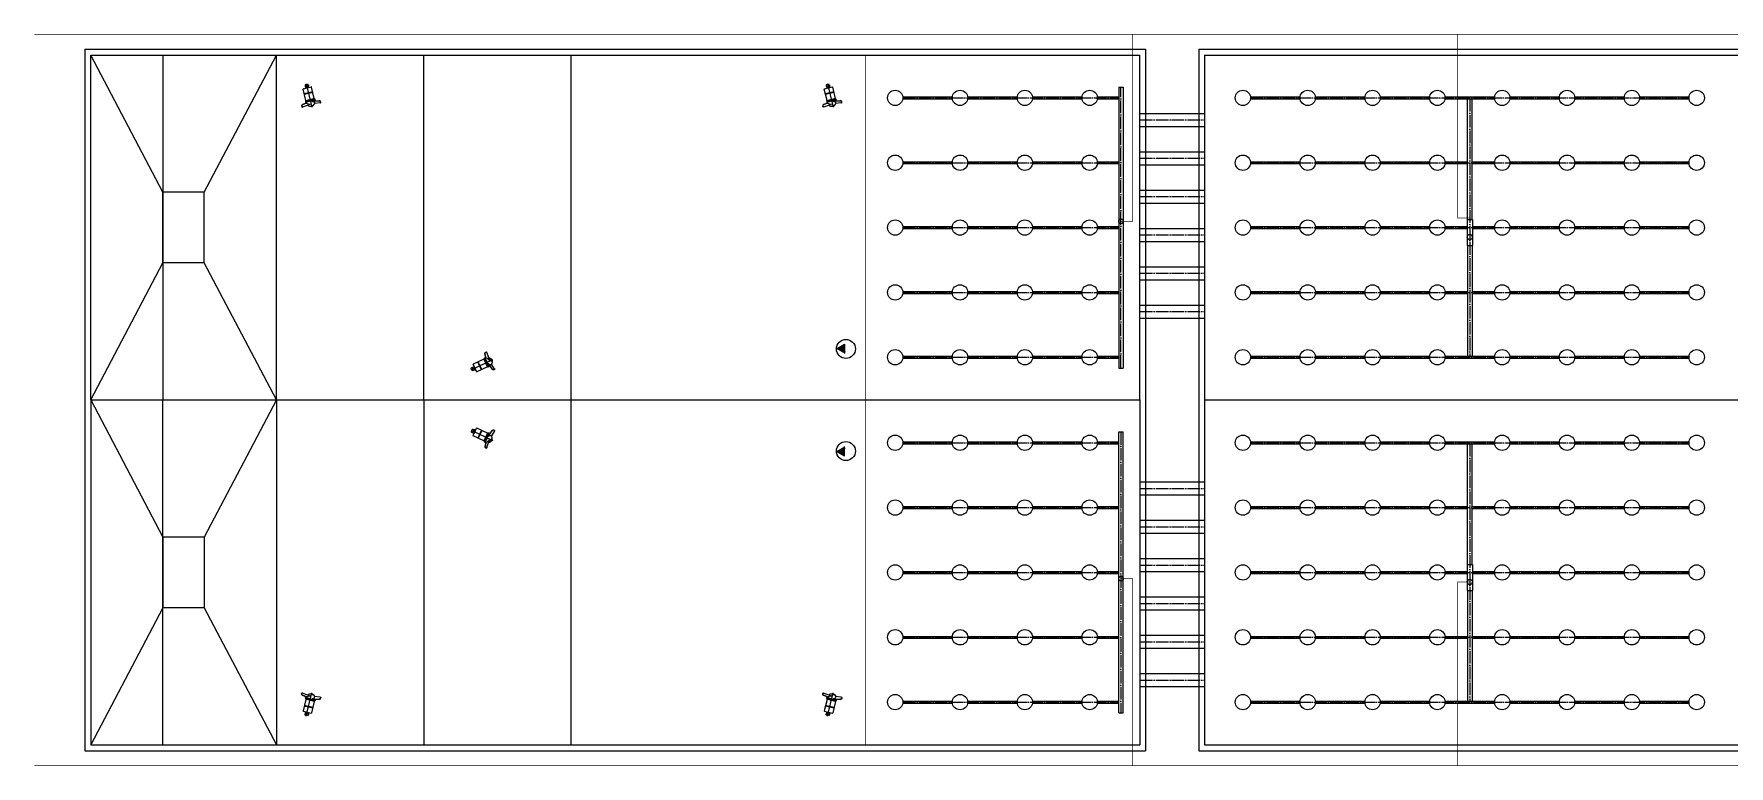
# Model space of a CAD drawing. Extents: x 151310 to 250336, y -70311 to -4848.
# Drawn here: x 151337 to 180101, y -38178 to -25759 of the extents above; entities that cross this region are included whole.
import ezdxf

# ---------------------------------------------------------------- set-up
doc = ezdxf.new("R2010")
doc.units = 0
doc.header["$LTSCALE"] = 300
doc.header["$MEASUREMENT"] = 0
doc.linetypes.add('ACAD_ISO04W100', pattern=[30, 24, -3, 0, -3])
for name, color, linetype in [('1', 7, 'CONTINUOUS'), ('Pipes', 1, 'CONTINUOUS'), ('Трубы', 1, 'CONTINUOUS')]:
    doc.layers.add(name, color=color, linetype=linetype)
doc.layers.add('А0', color=7, linetype='CONTINUOUS', lineweight=40, true_color=0x00befa)
doc.layers.add('воздух', color=140, linetype='CONTINUOUS', lineweight=15)

# ---------------------------------------------------------------- blocks, each defined once
blk = doc.blocks.new('_мешалка')
at = {"layer": '1', "color": 124}
for p, q in [((10, 107), (-200, -1028)), ((101, -19), (-101, 19)), ((-639, -804), (-637, -789)), ((-367, -735), (-569, -728)), ((-367, -745), (-568, -738)), ((-146, -736), (-382, -692)), ((-365, -674), (81, -756)), ((-351, -651), (-355, -653)), ((-351, -651), (79, -730)), ((77, -730), (-351, -651)), ((82, -700), (-345, -621)), ((-336, -623), (-232, -60)), ((133, -391), (-279, -315)), ((137, -371), (-276, -295)), ((-214, -49), (-25, -84)), ((-146, -736), (91, -780)), ((-142, -715), (81, -756)), ((-92, -34), (-99, -70)), ((-68, -763), (-72, -772)), ((-72, -772), (248, -889)), ((-68, -763), (252, -879)), ((-28, -83), (168, -119)), ((55, -61), (48, -97)), ((76, -699), (180, -136)), ((76, -729), (80, -733)), ((84, -703), (79, -730)), ((84, -703), (79, -730)), ((84, -703), (82, -700)), ((-609, -835), (-620, -842)), ((-594, -832), (-210, -867)), ((-280, -938), (-94, -972)), ((-210, -867), (-209, -859)), ((-173, -986), (-210, -979)), ((238, -986), (-1, -915)), ((252, -994), (260, -1005)), ((291, -976), (294, -961))]:
    blk.add_line(p, q, dxfattribs=at)
at = {"layer": '1', "color": 124, "linetype": 'Continuous'}
for p, q in [((-353, -648), (-348, -623)), ((-353, -648), (-348, -623)), ((-351, -651), (-353, -648)), ((-351, -651), (-353, -648)), ((-345, -621), (-348, -623)), ((-99, -70), (-99, -70))]:
    blk.add_line(p, q, dxfattribs=at)
at = {"layer": '1', "color": 124}
blk.add_lwpolyline([(-74, 64), (-92, -34, 0.414214), (-72, -63), (26, -81, 0.414214), (55, -61), (73, 37, 0.414214), (53, 66), (-45, 84, 0.414214)], format="xyb", close=True, dxfattribs=at)
for centre, radius, start, end in [((-600, -811), 40, 169.5398, 229.24865), ((-563, -803), 75, 94.5398, 169.5398), ((-562, -813), 75, 94.5398, 194.54066), ((-347, -688), 35.7, 103.15617, 187.82912), ((43, -718), 411, 176.76937, 183.69061), ((43, -718), 411, 173.7885, 176.76937), ((-108, -554), 322, 216.37399, 251.63975), ((-316, -652), 411, 337.2951, 342.31023), ((-316, -652), 411, 342.31023, 345.2911), ((60, -763), 35.5, 331.18759, 55.9107), ((-623, -838), 5, 229.24865, 300.36701), ((-596, -857), 25, 83.51362, 120.36701), ((-144, -774), 215, 201.96835, 252.22107), ((-166, -757), 229, 268.29395, 315.96858), ((232, -1010), 25, 38.71259, 75.56598), ((216, -956), 75, 324.53894, 64.5398), ((220, -947), 75, 349.5398, 64.5398), ((264, -1002), 5, 218.71259, 289.83095), ((252, -969), 40, 289.83095, 349.5398)]:
    blk.add_arc(centre, radius, start, end, dxfattribs=at)
at = {"layer": '1', "color": 124, "linetype": 'Continuous'}
for centre, start, end in [((-218, -63), 77.10173, 167.03972), ((165, -134), 352.03988, 79.5398)]:
    blk.add_arc(centre, 15, start, end, dxfattribs=at)
at = {"layer": '1', "color": 124}
blk.add_open_spline([(-72, -772), (-61, -782), (-38, -799), (-9, -815), (5, -845), (9, -874), (6, -899), (1, -911), (-1, -916)], degree=3, knots=[0, 0, 0, 0, 18.339493, 33.175611, 44.600606, 57.620778, 67.720748, 74.27857, 74.27857, 74.27857, 74.27857], dxfattribs=at)

msp = doc.modelspace()

# ---------------------------------------------------------------- hatches: boundary and pattern name
at = {"layer": '1', "ltscale": 0.3}
h = msp.add_hatch(color=124, dxfattribs=at)
h.dxf.hatch_style = 1
h.paths.add_polyline_path([(164954.4, -31102.7), (165093.7, -31023.6), (165093.7, -31180.7)])
h = msp.add_hatch(color=124, dxfattribs=at)
h.dxf.hatch_style = 1
h.paths.add_polyline_path([(164954.4, -32834.1), (165093.7, -32913.2), (165093.7, -32756.1)])

# ---------------------------------------------------------------- linework, layer by layer
at = {"layer": '1', "ltscale": 0.4}
for p, q in [((152201.5, -26018.4), (152201.5, -37918.4)), ((152201.5, -26018.4), (170201.5, -26018.4)), ((152301.5, -26118.4), (170101.5, -26118.4)), ((152301.5, -31968.4), (152301.5, -26118.4)), ((153526.5, -28443.4), (152301.5, -26118.4)), ((154226.5, -28443.4), (155451.5, -26118.4)), ((155451.5, -31968.4), (155451.5, -26118.4)), ((170101.5, -31968.4), (170101.5, -26118.4)), ((170201.5, -26018.4), (170201.5, -37918.4)), ((171104.3, -26018.4), (171104.3, -37918.4)), ((171104.3, -26018.4), (189104.3, -26018.4)), ((171201.5, -26118.4), (171201.5, -31968.4)), ((171201.5, -26118.4), (189001.5, -26118.4)), ((154226.5, -28443.4), (153526.5, -28443.4)), ((153526.5, -29643.4), (153526.5, -28443.4)), ((154226.5, -29643.4), (154226.5, -28443.4)), ((152301.5, -31968.4), (153526.5, -29643.4)), ((154226.5, -29643.4), (153526.5, -29643.4)), ((155451.5, -31968.4), (154226.5, -29643.4)), ((152301.5, -31968.4), (170101.5, -31968.4)), ((152301.5, -31968.4), (152301.5, -37818.4)), ((152301.5, -31968.4), (153526.5, -34293.4)), ((155451.5, -31968.4), (154226.5, -34293.4)), ((155451.5, -31968.4), (155451.5, -37818.4)), ((170101.5, -31968.4), (170101.5, -37818.4)), ((171201.5, -31968.4), (171201.5, -37818.4)), ((171201.5, -31968.4), (189001.5, -31968.4)), ((154226.5, -34293.4), (153526.5, -34293.4)), ((153526.5, -34293.4), (153526.5, -35493.4)), ((154226.5, -34293.4), (154226.5, -35493.4)), ((153526.5, -35493.4), (152301.5, -37818.4)), ((154226.5, -35493.4), (153526.5, -35493.4)), ((154226.5, -35493.4), (155451.5, -37818.4)), ((152201.5, -37918.4), (170201.5, -37918.4)), ((152301.5, -37818.4), (170101.5, -37818.4)), ((171104.3, -37918.4), (189104.3, -37918.4)), ((171201.5, -37818.4), (189001.5, -37818.4))]:
    msp.add_line(p, q, dxfattribs=at)
at = {"layer": '1', "color": 3, "ltscale": 0.4}
for p, q in [((153526.5, -26118.4), (153526.5, -31968.4)), ((157951.5, -31968.4), (157951.5, -26118.4)), ((153526.5, -37818.4), (153526.5, -31968.4)), ((157951.5, -31968.4), (157951.5, -37818.4))]:
    msp.add_line(p, q, dxfattribs=at)
at = {"layer": '1', "color": 6, "ltscale": 0.4}
for p, q in [((160451.5, -31968.4), (160451.5, -26118.4)), ((160451.5, -37818.4), (160451.5, -31968.4))]:
    msp.add_line(p, q, dxfattribs=at)
at = {"layer": '1', "color": 124}
for p, q in [((164954.4, -31102.7), (165093.7, -31023.6)), ((165008.2, -31102.5), (165101.1, -31154.5)), ((165008.2, -32834.3), (165101.1, -32782.3)), ((164954.4, -32834.1), (165093.7, -32913.2))]:
    msp.add_line(p, q, dxfattribs=at)
at = {"layer": '1', "color": 124, "ltscale": 0.3}
for p, q in [((165093.7, -31023.6), (165093.7, -31180.7)), ((165093.7, -32913.2), (165093.7, -32756.1))]:
    msp.add_line(p, q, dxfattribs=at)
at = {"layer": '1', "ltscale": 0.4, "const_width": 10}
for points in [[(165451.5, -31968.4), (165451.5, -26118.4)], [(165451.5, -31968.4), (165451.5, -37818.4)]]:
    msp.add_lwpolyline(points, dxfattribs=at)
at = {"layer": '1', "color": 124}
for centre in [(165115.7, -31102), (165115.7, -32834.8)]:
    msp.add_circle(centre, 161.3, dxfattribs=at)
at = {"layer": 'Pipes', "ltscale": 0.4}
for p, q in [((170101.5, -27108.4), (171201.5, -27108.4)), ((170101.5, -27328.4), (171201.5, -27328.4)), ((170101.5, -27758.4), (171201.5, -27758.4)), ((170101.5, -27978.4), (171201.5, -27978.4)), ((170101.5, -28408.4), (171201.5, -28408.4)), ((170101.5, -28628.4), (171201.5, -28628.4)), ((170101.5, -29058.4), (171201.5, -29058.4)), ((170101.5, -29278.4), (171201.5, -29278.4)), ((170101.5, -29708.4), (171201.5, -29708.4)), ((170101.5, -29928.4), (171201.5, -29928.4)), ((170101.5, -30358.4), (171201.5, -30358.4)), ((170101.5, -30578.4), (171201.5, -30578.4)), ((170101.5, -33358.4), (171201.5, -33358.4)), ((170101.5, -33578.4), (171201.5, -33578.4)), ((170101.5, -34008.4), (171201.5, -34008.4)), ((170101.5, -34228.4), (171201.5, -34228.4)), ((170101.5, -34658.4), (171201.5, -34658.4)), ((170101.5, -34878.4), (171201.5, -34878.4)), ((170101.5, -35308.4), (171201.5, -35308.4)), ((170101.5, -35528.4), (171201.5, -35528.4)), ((170101.5, -35958.4), (171201.5, -35958.4)), ((170101.5, -36178.4), (171201.5, -36178.4)), ((170101.5, -36608.4), (171201.5, -36608.4)), ((170101.5, -36828.4), (171201.5, -36828.4))]:
    msp.add_line(p, q, dxfattribs=at)
at = {"layer": 'А0', "ltscale": 0.4, "const_width": 10}
for points in [[(201495.3, -25764), (151341.8, -25764)], [(169782.5, -28938.8), (169980.1, -28938.8), (169980.1, -25764)], [(175701.5, -28882.6), (175494.3, -28882.6), (175494.3, -25764)], [(169782.5, -34998), (169980.1, -34998), (169980.1, -38172.8)], [(175701.5, -35054.2), (175494.3, -35054.2), (175494.3, -38172.8)], [(201495.3, -38172.8), (151341.8, -38172.8)]]:
    msp.add_lwpolyline(points, dxfattribs=at)
at = {"layer": 'воздух', "ltscale": 0.4}
for p, q in [((169744.5, -26660.5), (169744.5, -31426.3)), ((169744.5, -26660.5), (169820.5, -26660.5)), ((169820.5, -26660.5), (169820.5, -31426.3)), ((166080.5, -26827.4), (166922.5, -26827.4)), ((166080.5, -26859.4), (166922.5, -26859.4)), ((167180.5, -26827.4), (168022.5, -26827.4)), ((167180.5, -26859.4), (168022.5, -26859.4)), ((168280.5, -26827.4), (169122.5, -26827.4)), ((168280.5, -26859.4), (169122.5, -26859.4)), ((169380.5, -26827.4), (169744.5, -26827.4)), ((169380.5, -26859.4), (169744.5, -26859.4)), ((171980.5, -26827.4), (172822.5, -26827.4)), ((171980.5, -26859.4), (172822.5, -26859.4)), ((173080.5, -26827.4), (173922.5, -26827.4)), ((173080.5, -26859.4), (173922.5, -26859.4)), ((174180.5, -26827.4), (175022.5, -26827.4)), ((174180.5, -26859.4), (175022.5, -26859.4)), ((175280.5, -26827.4), (176122.5, -26827.4)), ((175280.5, -26859.4), (176122.5, -26859.4)), ((175663.5, -28909.1), (175663.5, -26859.4)), ((175739.5, -28909.1), (175739.5, -26859.4)), ((176380.5, -26827.4), (177222.5, -26827.4)), ((176380.5, -26859.4), (177222.5, -26859.4)), ((177480.5, -26827.4), (178322.5, -26827.4)), ((177480.5, -26859.4), (178322.5, -26859.4)), ((178580.5, -26827.4), (179422.5, -26827.4)), ((178580.5, -26859.4), (179422.5, -26859.4)), ((166080.5, -27927.4), (166922.5, -27927.4)), ((166080.5, -27959.4), (166922.5, -27959.4)), ((167180.5, -27927.4), (168022.5, -27927.4)), ((167180.5, -27959.4), (168022.5, -27959.4)), ((168280.5, -27927.4), (169122.5, -27927.4)), ((168280.5, -27959.4), (169122.5, -27959.4)), ((169380.5, -27927.4), (169744.5, -27927.4)), ((169380.5, -27959.4), (169744.5, -27959.4)), ((171980.5, -27927.4), (172822.5, -27927.4)), ((171980.5, -27959.4), (172822.5, -27959.4)), ((173080.5, -27927.4), (173922.5, -27927.4)), ((173080.5, -27959.4), (173922.5, -27959.4)), ((174180.5, -27927.4), (175022.5, -27927.4)), ((174180.5, -27959.4), (175022.5, -27959.4)), ((175280.5, -27927.4), (175663.5, -27927.4)), ((175280.5, -27959.4), (175663.5, -27959.4)), ((175739.5, -27927.4), (176122.5, -27927.4)), ((175739.5, -27959.4), (176122.5, -27959.4)), ((176380.5, -27927.4), (177222.5, -27927.4)), ((176380.5, -27959.4), (177222.5, -27959.4)), ((177480.5, -27927.4), (178322.5, -27927.4)), ((177480.5, -27959.4), (178322.5, -27959.4)), ((178580.5, -27927.4), (179422.5, -27927.4)), ((178580.5, -27959.4), (179422.5, -27959.4)), ((166080.5, -29027.4), (166922.5, -29027.4)), ((167180.5, -29027.4), (168022.5, -29027.4)), ((168280.5, -29027.4), (169122.5, -29027.4)), ((169380.5, -29027.4), (169744.5, -29027.4)), ((171980.5, -29027.4), (172822.5, -29027.4)), ((173080.5, -29027.4), (173922.5, -29027.4)), ((174180.5, -29027.4), (175022.5, -29027.4)), ((175280.5, -29027.4), (175656.5, -29027.4)), ((175656.5, -28909.1), (175656.5, -29348.2)), ((175656.5, -28909.1), (175746.5, -28909.1)), ((175746.5, -28909.1), (175746.5, -29348.2)), ((175746.5, -29027.4), (176122.5, -29027.4)), ((176380.5, -29027.4), (177222.5, -29027.4)), ((177480.5, -29027.4), (178322.5, -29027.4)), ((178580.5, -29027.4), (179422.5, -29027.4)), ((166080.5, -29059.4), (166922.5, -29059.4)), ((167180.5, -29059.4), (168022.5, -29059.4)), ((168280.5, -29059.4), (169122.5, -29059.4)), ((169380.5, -29059.4), (169744.5, -29059.4)), ((171980.5, -29059.4), (172822.5, -29059.4)), ((173080.5, -29059.4), (173922.5, -29059.4)), ((174180.5, -29059.4), (175022.5, -29059.4)), ((175280.5, -29059.4), (175656.5, -29059.4)), ((175746.5, -29059.4), (176122.5, -29059.4)), ((176380.5, -29059.4), (177222.5, -29059.4)), ((177480.5, -29059.4), (178322.5, -29059.4)), ((178580.5, -29059.4), (179422.5, -29059.4)), ((175656.5, -29348.2), (175746.5, -29348.2)), ((175663.5, -29348.2), (175663.5, -31227.4)), ((175739.5, -29348.2), (175739.5, -31227.4)), ((166080.5, -30127.4), (166922.5, -30127.4)), ((166080.5, -30159.4), (166922.5, -30159.4)), ((167180.5, -30127.4), (168022.5, -30127.4)), ((167180.5, -30159.4), (168022.5, -30159.4)), ((168280.5, -30127.4), (169122.5, -30127.4)), ((168280.5, -30159.4), (169122.5, -30159.4)), ((169380.5, -30127.4), (169744.5, -30127.4)), ((169380.5, -30159.4), (169744.5, -30159.4)), ((171980.5, -30127.4), (172822.5, -30127.4)), ((171980.5, -30159.4), (172822.5, -30159.4)), ((173080.5, -30127.4), (173922.5, -30127.4)), ((173080.5, -30159.4), (173922.5, -30159.4)), ((174180.5, -30127.4), (175022.5, -30127.4)), ((174180.5, -30159.4), (175022.5, -30159.4)), ((175280.5, -30127.4), (175663.5, -30127.4)), ((175280.5, -30159.4), (175663.5, -30159.4)), ((175739.5, -30127.4), (176122.5, -30127.4)), ((175739.5, -30159.4), (176122.5, -30159.4)), ((176380.5, -30127.4), (177222.5, -30127.4)), ((176380.5, -30159.4), (177222.5, -30159.4)), ((177480.5, -30127.4), (178322.5, -30127.4)), ((177480.5, -30159.4), (178322.5, -30159.4)), ((178580.5, -30127.4), (179422.5, -30127.4)), ((178580.5, -30159.4), (179422.5, -30159.4)), ((166080.5, -31227.4), (166922.5, -31227.4)), ((166080.5, -31259.4), (166922.5, -31259.4)), ((167180.5, -31227.4), (168022.5, -31227.4)), ((167180.5, -31259.4), (168022.5, -31259.4)), ((168280.5, -31227.4), (169122.5, -31227.4)), ((168280.5, -31259.4), (169122.5, -31259.4)), ((169380.5, -31227.4), (169744.5, -31227.4)), ((169380.5, -31259.4), (169744.5, -31259.4)), ((171980.5, -31227.4), (172822.5, -31227.4)), ((171980.5, -31259.4), (172822.5, -31259.4)), ((173080.5, -31227.4), (173922.5, -31227.4)), ((173080.5, -31259.4), (173922.5, -31259.4)), ((174180.5, -31227.4), (175022.5, -31227.4)), ((174180.5, -31259.4), (175022.5, -31259.4)), ((175280.5, -31227.4), (176122.5, -31227.4)), ((175280.5, -31259.4), (176122.5, -31259.4)), ((176380.5, -31227.4), (177222.5, -31227.4)), ((176380.5, -31259.4), (177222.5, -31259.4)), ((177480.5, -31227.4), (178322.5, -31227.4)), ((177480.5, -31259.4), (178322.5, -31259.4)), ((178580.5, -31227.4), (179422.5, -31227.4)), ((178580.5, -31259.4), (179422.5, -31259.4)), ((169744.5, -31426.3), (169820.5, -31426.3)), ((166080.5, -32677.4), (166922.5, -32677.4)), ((166080.5, -32709.4), (166922.5, -32709.4)), ((167180.5, -32677.4), (168022.5, -32677.4)), ((167180.5, -32709.4), (168022.5, -32709.4)), ((168280.5, -32677.4), (169122.5, -32677.4)), ((168280.5, -32709.4), (169122.5, -32709.4)), ((169380.5, -32677.4), (169744.5, -32677.4)), ((169380.5, -32709.4), (169744.5, -32709.4)), ((169744.5, -37276.3), (169744.5, -32510.5)), ((169744.5, -32510.5), (169820.5, -32510.5)), ((169820.5, -37276.3), (169820.5, -32510.5)), ((171980.5, -32677.4), (172822.5, -32677.4)), ((171980.5, -32709.4), (172822.5, -32709.4)), ((173080.5, -32677.4), (173922.5, -32677.4)), ((173080.5, -32709.4), (173922.5, -32709.4)), ((174180.5, -32677.4), (175022.5, -32677.4)), ((174180.5, -32709.4), (175022.5, -32709.4)), ((175280.5, -32677.4), (176122.5, -32677.4)), ((175280.5, -32709.4), (176122.5, -32709.4)), ((175663.5, -34759.1), (175663.5, -32709.4)), ((175739.5, -34759.1), (175739.5, -32709.4)), ((176380.5, -32677.4), (177222.5, -32677.4)), ((176380.5, -32709.4), (177222.5, -32709.4)), ((177480.5, -32677.4), (178322.5, -32677.4)), ((177480.5, -32709.4), (178322.5, -32709.4)), ((178580.5, -32677.4), (179422.5, -32677.4)), ((178580.5, -32709.4), (179422.5, -32709.4)), ((166080.5, -33777.4), (166922.5, -33777.4)), ((166080.5, -33809.4), (166922.5, -33809.4)), ((167180.5, -33777.4), (168022.5, -33777.4)), ((167180.5, -33809.4), (168022.5, -33809.4)), ((168280.5, -33777.4), (169122.5, -33777.4)), ((168280.5, -33809.4), (169122.5, -33809.4)), ((169380.5, -33777.4), (169744.5, -33777.4)), ((169380.5, -33809.4), (169744.5, -33809.4)), ((171980.5, -33777.4), (172822.5, -33777.4)), ((171980.5, -33809.4), (172822.5, -33809.4)), ((173080.5, -33777.4), (173922.5, -33777.4)), ((173080.5, -33809.4), (173922.5, -33809.4)), ((174180.5, -33777.4), (175022.5, -33777.4)), ((174180.5, -33809.4), (175022.5, -33809.4)), ((175280.5, -33777.4), (175663.5, -33777.4)), ((175280.5, -33809.4), (175663.5, -33809.4)), ((175739.5, -33777.4), (176122.5, -33777.4)), ((175739.5, -33809.4), (176122.5, -33809.4)), ((176380.5, -33777.4), (177222.5, -33777.4)), ((176380.5, -33809.4), (177222.5, -33809.4)), ((177480.5, -33777.4), (178322.5, -33777.4)), ((177480.5, -33809.4), (178322.5, -33809.4)), ((178580.5, -33777.4), (179422.5, -33777.4)), ((178580.5, -33809.4), (179422.5, -33809.4)), ((175656.5, -34759.1), (175656.5, -35198.2)), ((175656.5, -34759.1), (175746.5, -34759.1)), ((175746.5, -34759.1), (175746.5, -35198.2)), ((166080.5, -34877.4), (166922.5, -34877.4)), ((166080.5, -34909.4), (166922.5, -34909.4)), ((167180.5, -34877.4), (168022.5, -34877.4)), ((167180.5, -34909.4), (168022.5, -34909.4)), ((168280.5, -34877.4), (169122.5, -34877.4)), ((168280.5, -34909.4), (169122.5, -34909.4)), ((169380.5, -34877.4), (169744.5, -34877.4)), ((169380.5, -34909.4), (169744.5, -34909.4)), ((171980.5, -34877.4), (172822.5, -34877.4)), ((171980.5, -34909.4), (172822.5, -34909.4)), ((173080.5, -34877.4), (173922.5, -34877.4)), ((173080.5, -34909.4), (173922.5, -34909.4)), ((174180.5, -34877.4), (175022.5, -34877.4)), ((174180.5, -34909.4), (175022.5, -34909.4)), ((175280.5, -34877.4), (175656.5, -34877.4)), ((175280.5, -34909.4), (175656.5, -34909.4)), ((175746.5, -34877.4), (176122.5, -34877.4)), ((175746.5, -34909.4), (176122.5, -34909.4)), ((176380.5, -34877.4), (177222.5, -34877.4)), ((176380.5, -34909.4), (177222.5, -34909.4)), ((177480.5, -34877.4), (178322.5, -34877.4)), ((177480.5, -34909.4), (178322.5, -34909.4)), ((178580.5, -34877.4), (179422.5, -34877.4)), ((178580.5, -34909.4), (179422.5, -34909.4)), ((175656.5, -35198.2), (175746.5, -35198.2)), ((175663.5, -35198.2), (175663.5, -37077.4)), ((175739.5, -35198.2), (175739.5, -37077.4)), ((166080.5, -35977.4), (166922.5, -35977.4)), ((166080.5, -36009.4), (166922.5, -36009.4)), ((167180.5, -35977.4), (168022.5, -35977.4)), ((167180.5, -36009.4), (168022.5, -36009.4)), ((168280.5, -35977.4), (169122.5, -35977.4)), ((168280.5, -36009.4), (169122.5, -36009.4)), ((169380.5, -35977.4), (169744.5, -35977.4)), ((169380.5, -36009.4), (169744.5, -36009.4)), ((171980.5, -35977.4), (172822.5, -35977.4)), ((171980.5, -36009.4), (172822.5, -36009.4)), ((173080.5, -35977.4), (173922.5, -35977.4)), ((173080.5, -36009.4), (173922.5, -36009.4)), ((174180.5, -35977.4), (175022.5, -35977.4)), ((174180.5, -36009.4), (175022.5, -36009.4)), ((175280.5, -35977.4), (175663.5, -35977.4)), ((175280.5, -36009.4), (175663.5, -36009.4)), ((175739.5, -35977.4), (176122.5, -35977.4)), ((175739.5, -36009.4), (176122.5, -36009.4)), ((176380.5, -35977.4), (177222.5, -35977.4)), ((176380.5, -36009.4), (177222.5, -36009.4)), ((177480.5, -35977.4), (178322.5, -35977.4)), ((177480.5, -36009.4), (178322.5, -36009.4)), ((178580.5, -35977.4), (179422.5, -35977.4)), ((178580.5, -36009.4), (179422.5, -36009.4)), ((166080.5, -37077.4), (166922.5, -37077.4)), ((167180.5, -37077.4), (168022.5, -37077.4)), ((168280.5, -37077.4), (169122.5, -37077.4)), ((169380.5, -37077.4), (169744.5, -37077.4)), ((171980.5, -37077.4), (172822.5, -37077.4)), ((173080.5, -37077.4), (173922.5, -37077.4)), ((174180.5, -37077.4), (175022.5, -37077.4)), ((175280.5, -37077.4), (176122.5, -37077.4)), ((176380.5, -37077.4), (177222.5, -37077.4)), ((177480.5, -37077.4), (178322.5, -37077.4)), ((178580.5, -37077.4), (179422.5, -37077.4)), ((166080.5, -37109.4), (166922.5, -37109.4)), ((167180.5, -37109.4), (168022.5, -37109.4)), ((168280.5, -37109.4), (169122.5, -37109.4)), ((169380.5, -37109.4), (169744.5, -37109.4)), ((169744.5, -37276.3), (169820.5, -37276.3)), ((171980.5, -37109.4), (172822.5, -37109.4)), ((173080.5, -37109.4), (173922.5, -37109.4)), ((174180.5, -37109.4), (175022.5, -37109.4)), ((175280.5, -37109.4), (176122.5, -37109.4)), ((176380.5, -37109.4), (177222.5, -37109.4)), ((177480.5, -37109.4), (178322.5, -37109.4)), ((178580.5, -37109.4), (179422.5, -37109.4))]:
    msp.add_line(p, q, dxfattribs=at)
at = {"layer": 'воздух', "linetype": 'ACAD_ISO04W100', "ltscale": 0.03}
for p, q in [((169782.5, -31426.3), (169782.5, -26660.5)), ((166081.5, -26843.4), (169744.5, -26843.4)), ((171981.5, -26843.4), (179421.5, -26843.4)), ((175701.5, -26859.4), (175701.5, -31227.4)), ((166081.5, -27943.4), (169744.5, -27943.4)), ((171981.5, -27943.4), (179421.5, -27943.4)), ((166081.5, -29043.4), (169744.5, -29043.4)), ((171981.5, -29043.4), (179421.5, -29043.4)), ((166081.5, -30143.4), (169744.5, -30143.4)), ((171981.5, -30143.4), (179421.5, -30143.4)), ((166081.5, -31243.4), (169744.5, -31243.4)), ((171981.5, -31243.4), (179421.5, -31243.4)), ((166081.5, -32693.4), (169744.5, -32693.4)), ((169782.5, -32510.5), (169782.5, -37276.3)), ((171981.5, -32693.4), (179421.5, -32693.4)), ((175701.5, -32709.4), (175701.5, -37077.4)), ((166081.5, -33793.4), (169744.5, -33793.4)), ((171981.5, -33793.4), (179421.5, -33793.4)), ((166081.5, -34893.4), (169744.5, -34893.4)), ((171981.5, -34893.4), (179421.5, -34893.4)), ((166081.5, -35993.4), (169744.5, -35993.4)), ((171981.5, -35993.4), (179421.5, -35993.4)), ((166081.5, -37093.4), (169744.5, -37093.4)), ((171981.5, -37093.4), (179421.5, -37093.4))]:
    msp.add_line(p, q, dxfattribs=at)
at = {"layer": 'воздух', "ltscale": 0.4}
for centre, radius in [((165951.5, -26843.4), 130), ((167051.5, -26843.4), 130), ((168151.5, -26843.4), 130), ((169251.5, -26843.4), 130), ((171851.5, -26843.4), 130), ((172951.5, -26843.4), 130), ((174051.5, -26843.4), 130), ((175151.5, -26843.4), 130), ((176251.5, -26843.4), 130), ((177351.5, -26843.4), 130), ((178451.5, -26843.4), 130), ((179551.5, -26843.4), 130), ((165951.5, -27943.4), 130), ((167051.5, -27943.4), 130), ((168151.5, -27943.4), 130), ((169251.5, -27943.4), 130), ((171851.5, -27943.4), 130), ((172951.5, -27943.4), 130), ((174051.5, -27943.4), 130), ((175151.5, -27943.4), 130), ((176251.5, -27943.4), 130), ((177351.5, -27943.4), 130), ((178451.5, -27943.4), 130), ((179551.5, -27943.4), 130), ((165951.5, -29043.4), 130), ((167051.5, -29043.4), 130), ((168151.5, -29043.4), 130), ((169251.5, -29043.4), 130), ((169782.5, -28938.8), 38), ((171851.5, -29043.4), 130), ((172951.5, -29043.4), 130), ((174051.5, -29043.4), 130), ((175151.5, -29043.4), 130), ((176251.5, -29043.4), 130), ((177351.5, -29043.4), 130), ((178451.5, -29043.4), 130), ((179551.5, -29043.4), 130), ((175701.5, -29204.2), 45), ((165951.5, -30143.4), 130), ((167051.5, -30143.4), 130), ((168151.5, -30143.4), 130), ((169251.5, -30143.4), 130), ((171851.5, -30143.4), 130), ((172951.5, -30143.4), 130), ((174051.5, -30143.4), 130), ((175151.5, -30143.4), 130), ((176251.5, -30143.4), 130), ((177351.5, -30143.4), 130), ((178451.5, -30143.4), 130), ((179551.5, -30143.4), 130), ((165951.5, -31243.4), 130), ((167051.5, -31243.4), 130), ((168151.5, -31243.4), 130), ((169251.5, -31243.4), 130), ((171851.5, -31243.4), 130), ((172951.5, -31243.4), 130), ((174051.5, -31243.4), 130), ((175151.5, -31243.4), 130), ((176251.5, -31243.4), 130), ((177351.5, -31243.4), 130), ((178451.5, -31243.4), 130), ((179551.5, -31243.4), 130), ((165951.5, -32693.4), 130), ((167051.5, -32693.4), 130), ((168151.5, -32693.4), 130), ((169251.5, -32693.4), 130), ((171851.5, -32693.4), 130), ((172951.5, -32693.4), 130), ((174051.5, -32693.4), 130), ((175151.5, -32693.4), 130), ((176251.5, -32693.4), 130), ((177351.5, -32693.4), 130), ((178451.5, -32693.4), 130), ((179551.5, -32693.4), 130), ((165951.5, -33793.4), 130), ((167051.5, -33793.4), 130), ((168151.5, -33793.4), 130), ((169251.5, -33793.4), 130), ((171851.5, -33793.4), 130), ((172951.5, -33793.4), 130), ((174051.5, -33793.4), 130), ((175151.5, -33793.4), 130), ((176251.5, -33793.4), 130), ((177351.5, -33793.4), 130), ((178451.5, -33793.4), 130), ((179551.5, -33793.4), 130), ((165951.5, -34893.4), 130), ((167051.5, -34893.4), 130), ((168151.5, -34893.4), 130), ((169251.5, -34893.4), 130), ((171851.5, -34893.4), 130), ((172951.5, -34893.4), 130), ((174051.5, -34893.4), 130), ((175151.5, -34893.4), 130), ((176251.5, -34893.4), 130), ((177351.5, -34893.4), 130), ((178451.5, -34893.4), 130), ((179551.5, -34893.4), 130), ((169782.5, -34998), 38), ((175701.5, -35054.2), 45), ((165951.5, -35993.4), 130), ((167051.5, -35993.4), 130), ((168151.5, -35993.4), 130), ((169251.5, -35993.4), 130), ((171851.5, -35993.4), 130), ((172951.5, -35993.4), 130), ((174051.5, -35993.4), 130), ((175151.5, -35993.4), 130), ((176251.5, -35993.4), 130), ((177351.5, -35993.4), 130), ((178451.5, -35993.4), 130), ((179551.5, -35993.4), 130), ((165951.5, -37093.4), 130), ((167051.5, -37093.4), 130), ((168151.5, -37093.4), 130), ((169251.5, -37093.4), 130), ((171851.5, -37093.4), 130), ((172951.5, -37093.4), 130), ((174051.5, -37093.4), 130), ((175151.5, -37093.4), 130), ((176251.5, -37093.4), 130), ((177351.5, -37093.4), 130), ((178451.5, -37093.4), 130), ((179551.5, -37093.4), 130)]:
    msp.add_circle(centre, radius, dxfattribs=at)
at = {"layer": 'Трубы', "linetype": 'ACAD_ISO04W100', "ltscale": 0.03}
for p, q in [((170101.5, -27218.4), (171201.5, -27218.4)), ((170101.5, -27868.4), (171201.5, -27868.4)), ((170101.5, -28518.4), (171201.5, -28518.4)), ((170101.5, -29168.4), (171201.5, -29168.4)), ((170101.5, -29818.4), (171201.5, -29818.4)), ((170101.5, -30468.4), (171201.5, -30468.4)), ((170101.5, -33468.4), (171201.5, -33468.4)), ((170101.5, -34118.4), (171201.5, -34118.4)), ((170101.5, -34768.4), (171201.5, -34768.4)), ((170101.5, -35418.4), (171201.5, -35418.4)), ((170101.5, -36068.4), (171201.5, -36068.4)), ((170101.5, -36718.4), (171201.5, -36718.4))]:
    msp.add_line(p, q, dxfattribs=at)

# ---------------------------------------------------------------- block references
at = {"layer": '1', "color": 1, "linetype": 'Continuous', "yscale": 0.35, "zscale": 0.35}
for p, xscale, rotation in [((155971.2, -26644.1), 0.35, 23.96048864747039), ((164814.3, -26644.1), 0.35, 23.96048864747039), ((158791.6, -31442.1), -0.35, 104.6071532746419), ((158791.6, -32494.7), 0.35, 75.39284672535807), ((155971.2, -37292.7), -0.35, 156.0395113525296), ((164814.3, -37292.7), -0.35, 156.0395113525296)]:
    msp.add_blockref('_мешалка', p, dxfattribs=dict(at, xscale=xscale, rotation=rotation))

doc.saveas('drawing.dxf')
